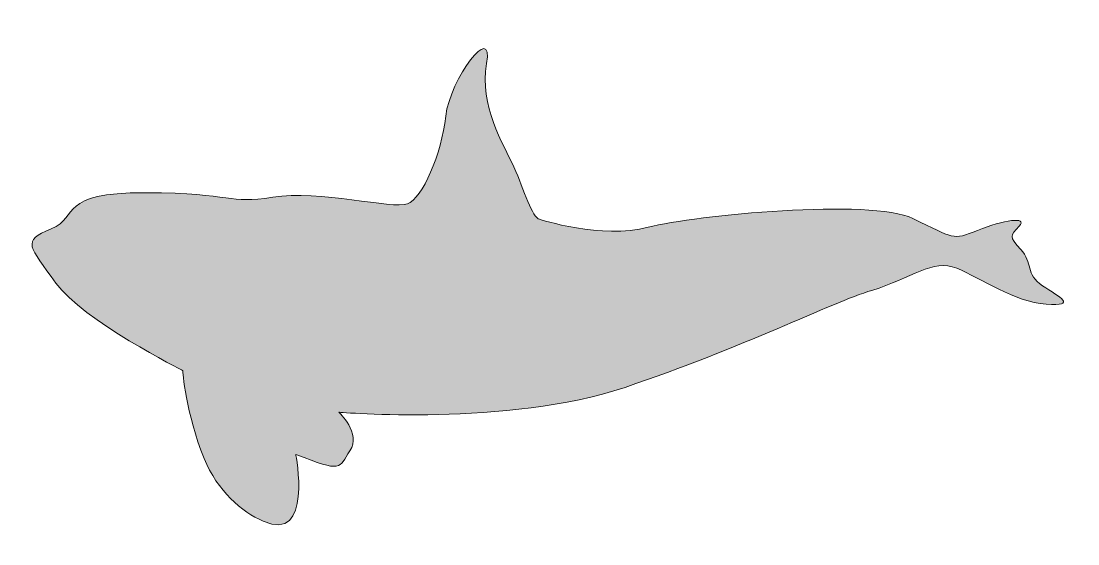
# Model space of a CAD drawing. Header units: inches. Extents: x 2.6 to 8.88, y -7.14 to -4.04.
import ezdxf

# ---------------------------------------------------------------- set-up
doc = ezdxf.new("R2010")
doc.units = ezdxf.units.IN
doc.header["$MEASUREMENT"] = 0
doc.layers.add('Layer 1', color=7, linetype='Continuous')

msp = doc.modelspace()

# ---------------------------------------------------------------- hatches: boundary and pattern name
at = {"layer": 'Layer 1', "true_color": 0xffffff}
h = msp.add_hatch(color=7, dxfattribs=at)
h.dxf.hatch_style = 2
edge = h.paths.add_edge_path()
edge.add_spline(control_points=[(5.6797, -5.2116), (5.6797, -5.2116), (6.0492, -5.3334), (6.3255, -5.2597), (6.6018, -5.1862), (7.6484, -5.0878), (7.8967, -5.2071), (8.1451, -5.3265), (8.128, -5.3391), (8.2811, -5.278), (8.4342, -5.2168), (8.5819, -5.1928), (8.5276, -5.2531), (8.4733, -5.3134), (8.4659, -5.3123), (8.538, -5.391), (8.6101, -5.4696), (8.5622, -5.5384), (8.6662, -5.6065), (8.7702, -5.6746), (8.8763, -5.7279), (8.6883, -5.7158), (8.5003, -5.7037), (8.3008, -5.5612), (8.1575, -5.5025), (8.0142, -5.4439), (7.8908, -5.5623), (7.6527, -5.6339), (7.4146, -5.7055), (6.8819, -5.9768), (6.1878, -6.2096), (5.4937, -6.4423), (4.489, -6.3573), (4.489, -6.3573), (4.489, -6.3573), (4.6226, -6.4828), (4.5544, -6.5865), (4.4863, -6.6903), (4.5128, -6.7168), (4.2325, -6.6081), (4.2325, -6.6081), (4.3378, -7.1385), (4.0385, -7.0042), (3.9123, -6.9476), (3.7679, -6.8259), (3.6886, -6.6317), (3.5799, -6.3655), (3.561, -6.1092), (3.561, -6.1092), (3.561, -6.1092), (2.9666, -5.8109), (2.8087, -5.5911), (2.6508, -5.3712), (2.602, -5.3414), (2.7796, -5.2686), (2.9571, -5.1958), (2.8107, -5.0534), (3.3419, -5.0546), (3.873, -5.0558), (3.8251, -5.1247), (4.0971, -5.0808), (4.3691, -5.0368), (4.8077, -5.1534), (4.8959, -5.1207), (4.9841, -5.0881), (5.0983, -4.8243), (5.1231, -4.6006), (5.1479, -4.3769), (5.4098, -4.0361), (5.3658, -4.2873), (5.3218, -4.5385), (5.4638, -4.7637), (5.5273, -4.9016), (5.5908, -5.0396), (5.6351, -5.2051), (5.6797, -5.2116), (5.6797, -5.2116), (5.6797, -5.2116), (5.6797, -5.2116)], knot_values=[0, 0, 0, 0, 1, 1, 1, 2, 2, 2, 3, 3, 3, 4, 4, 4, 5, 5, 5, 6, 6, 6, 7, 7, 7, 8, 8, 8, 9, 9, 9, 10, 10, 10, 11, 11, 11, 12, 12, 12, 13, 13, 13, 14, 14, 14, 15, 15, 15, 16, 16, 16, 17, 17, 17, 18, 18, 18, 19, 19, 19, 20, 20, 20, 21, 21, 21, 22, 22, 22, 23, 23, 23, 24, 24, 24, 25, 25, 25, 26, 26, 26, 26], degree=3, periodic=1)

# ---------------------------------------------------------------- linework, layer by layer
at = {"layer": 'Layer 1', "lineweight": 0}
msp.add_open_spline([(5.6797, -5.2116), (5.6797, -5.2116), (6.0492, -5.3334), (6.3255, -5.2597), (6.6018, -5.1862), (7.6484, -5.0878), (7.8967, -5.2071), (8.1451, -5.3265), (8.128, -5.3391), (8.2811, -5.278), (8.4342, -5.2168), (8.5819, -5.1928), (8.5276, -5.2531), (8.4733, -5.3134), (8.4659, -5.3123), (8.538, -5.391), (8.6101, -5.4696), (8.5622, -5.5384), (8.6662, -5.6065), (8.7702, -5.6746), (8.8763, -5.7279), (8.6883, -5.7158), (8.5003, -5.7037), (8.3008, -5.5612), (8.1575, -5.5025), (8.0142, -5.4439), (7.8908, -5.5623), (7.6527, -5.6339), (7.4146, -5.7055), (6.8819, -5.9768), (6.1878, -6.2096), (5.4937, -6.4423), (4.489, -6.3573), (4.489, -6.3573), (4.489, -6.3573), (4.6226, -6.4828), (4.5544, -6.5865), (4.4863, -6.6903), (4.5128, -6.7168), (4.2325, -6.6081), (4.2325, -6.6081), (4.3378, -7.1385), (4.0385, -7.0042), (3.9123, -6.9476), (3.7679, -6.8259), (3.6886, -6.6317), (3.5799, -6.3655), (3.561, -6.1092), (3.561, -6.1092), (3.561, -6.1092), (2.9666, -5.8109), (2.8087, -5.5911), (2.6508, -5.3712), (2.602, -5.3414), (2.7796, -5.2686), (2.9571, -5.1958), (2.8107, -5.0534), (3.3419, -5.0546), (3.873, -5.0558), (3.8251, -5.1247), (4.0971, -5.0808), (4.3691, -5.0368), (4.8077, -5.1534), (4.8959, -5.1207), (4.9841, -5.0881), (5.0983, -4.8243), (5.1231, -4.6006), (5.1479, -4.3769), (5.4098, -4.0361), (5.3658, -4.2873), (5.3218, -4.5385), (5.4638, -4.7637), (5.5273, -4.9016), (5.5908, -5.0396), (5.6351, -5.2051), (5.6797, -5.2116), (5.6797, -5.2116), (5.6797, -5.2116), (5.6797, -5.2116)], degree=3, knots=[0, 0, 0, 0, 1, 1, 1, 2, 2, 2, 3, 3, 3, 4, 4, 4, 5, 5, 5, 6, 6, 6, 7, 7, 7, 8, 8, 8, 9, 9, 9, 10, 10, 10, 11, 11, 11, 12, 12, 12, 13, 13, 13, 14, 14, 14, 15, 15, 15, 16, 16, 16, 17, 17, 17, 18, 18, 18, 19, 19, 19, 20, 20, 20, 21, 21, 21, 22, 22, 22, 23, 23, 23, 24, 24, 24, 25, 25, 25, 26, 26, 26, 26], dxfattribs=at)

doc.saveas('drawing.dxf')
